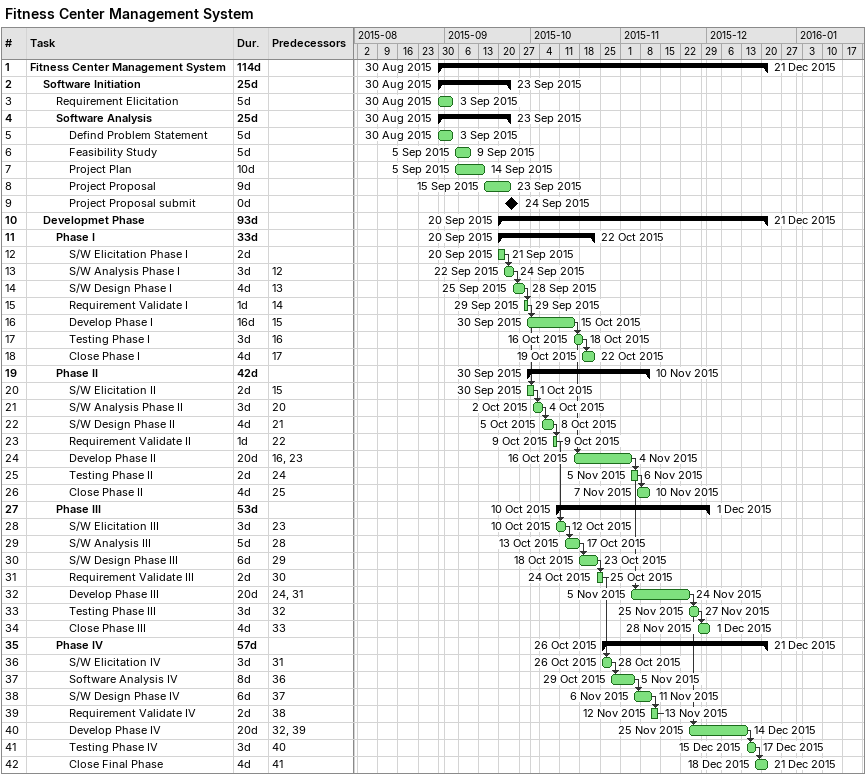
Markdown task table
Fitness Center Management System

| ID | Level | Task | Duration | Start | Finish | Predecessors |
|---|---|---|---|---|---|---|
| 1 | 1 | **Fitness Center Management System** | 114d | 2015-08-30 | 2015-12-21 |  |
| 2 | 2 | **Software Initiation** | 25d | 2015-08-30 | 2015-09-23 |  |
| 3 | 3 | Requirement Elicitation | 5d | 2015-08-30 | 2015-09-03 |  |
| 4 | 3 | **Software Analysis** | 25d | 2015-08-30 | 2015-09-23 |  |
| 5 | 4 | Defind Problem Statement | 5d | 2015-08-30 | 2015-09-03 |  |
| 6 | 4 | Feasibility Study | 5d | 2015-09-05 | 2015-09-09 |  |
| 7 | 4 | Project Plan | 10d | 2015-09-05 | 2015-09-14 |  |
| 8 | 4 | Project Proposal | 9d | 2015-09-15 | 2015-09-23 |  |
| 9 | 4 | Project Proposal submit | 0d | 2015-09-24 | 2015-09-24 |  |
| 10 | 2 | **Developmet Phase** | 93d | 2015-09-20 | 2015-12-21 |  |
| 11 | 3 | **Phase I** | 33d | 2015-09-20 | 2015-10-22 |  |
| 12 | 4 | S/W Elicitation Phase I | 2d | 2015-09-20 | 2015-09-21 |  |
| 13 | 4 | S/W Analysis Phase I | 3d | 2015-09-22 | 2015-09-24 | 12 |
| 14 | 4 | S/W Design Phase I | 4d | 2015-09-25 | 2015-09-28 | 13 |
| 15 | 4 | Requirement Validate I | 1d | 2015-09-29 | 2015-09-29 | 14 |
| 16 | 4 | Develop Phase I | 16d | 2015-09-30 | 2015-10-15 | 15 |
| 17 | 4 | Testing Phase I | 3d | 2015-10-16 | 2015-10-18 | 16 |
| 18 | 4 | Close Phase I | 4d | 2015-10-19 | 2015-10-22 | 17 |
| 19 | 3 | **Phase II** | 42d | 2015-09-30 | 2015-11-10 |  |
| 20 | 4 | S/W Elicitation II | 2d | 2015-09-30 | 2015-10-01 | 15 |
| 21 | 4 | S/W Analysis Phase II | 3d | 2015-10-02 | 2015-10-04 | 20 |
| 22 | 4 | S/W Design Phase II | 4d | 2015-10-05 | 2015-10-08 | 21 |
| 23 | 4 | Requirement Validate II | 1d | 2015-10-09 | 2015-10-09 | 22 |
| 24 | 4 | Develop Phase II | 20d | 2015-10-16 | 2015-11-04 | 16, 23 |
| 25 | 4 | Testing Phase II | 2d | 2015-11-05 | 2015-11-06 | 24 |
| 26 | 4 | Close Phase II | 4d | 2015-11-07 | 2015-11-10 | 25 |
| 27 | 3 | **Phase III** | 53d | 2015-10-10 | 2015-12-01 |  |
| 28 | 4 | S/W Elicitation III | 3d | 2015-10-10 | 2015-10-12 | 23 |
| 29 | 4 | S/W Analysis III | 5d | 2015-10-13 | 2015-10-17 | 28 |
| 30 | 4 | S/W Design Phase III | 6d | 2015-10-18 | 2015-10-23 | 29 |
| 31 | 4 | Requirement Validate III | 2d | 2015-10-24 | 2015-10-25 | 30 |
| 32 | 4 | Develop Phase III | 20d | 2015-11-05 | 2015-11-24 | 24, 31 |
| 33 | 4 | Testing Phase III | 3d | 2015-11-25 | 2015-11-27 | 32 |
| 34 | 4 | Close Phase III | 4d | 2015-11-28 | 2015-12-01 | 33 |
| 35 | 3 | **Phase IV** | 57d | 2015-10-26 | 2015-12-21 |  |
| 36 | 4 | S/W Elicitation IV | 3d | 2015-10-26 | 2015-10-28 | 31 |
| 37 | 4 | Software Analysis IV | 8d | 2015-10-29 | 2015-11-05 | 36 |
| 38 | 4 | S/W Design Phase IV | 6d | 2015-11-06 | 2015-11-11 | 37 |
| 39 | 4 | Requirement Validate IV | 2d | 2015-11-12 | 2015-11-13 | 38 |
| 40 | 4 | Develop Phase IV | 20d | 2015-11-25 | 2015-12-14 | 32, 39 |
| 41 | 4 | Testing Phase IV | 3d | 2015-12-15 | 2015-12-17 | 40 |
| 42 | 4 | Close Final Phase | 4d | 2015-12-18 | 2015-12-21 | 41 |
